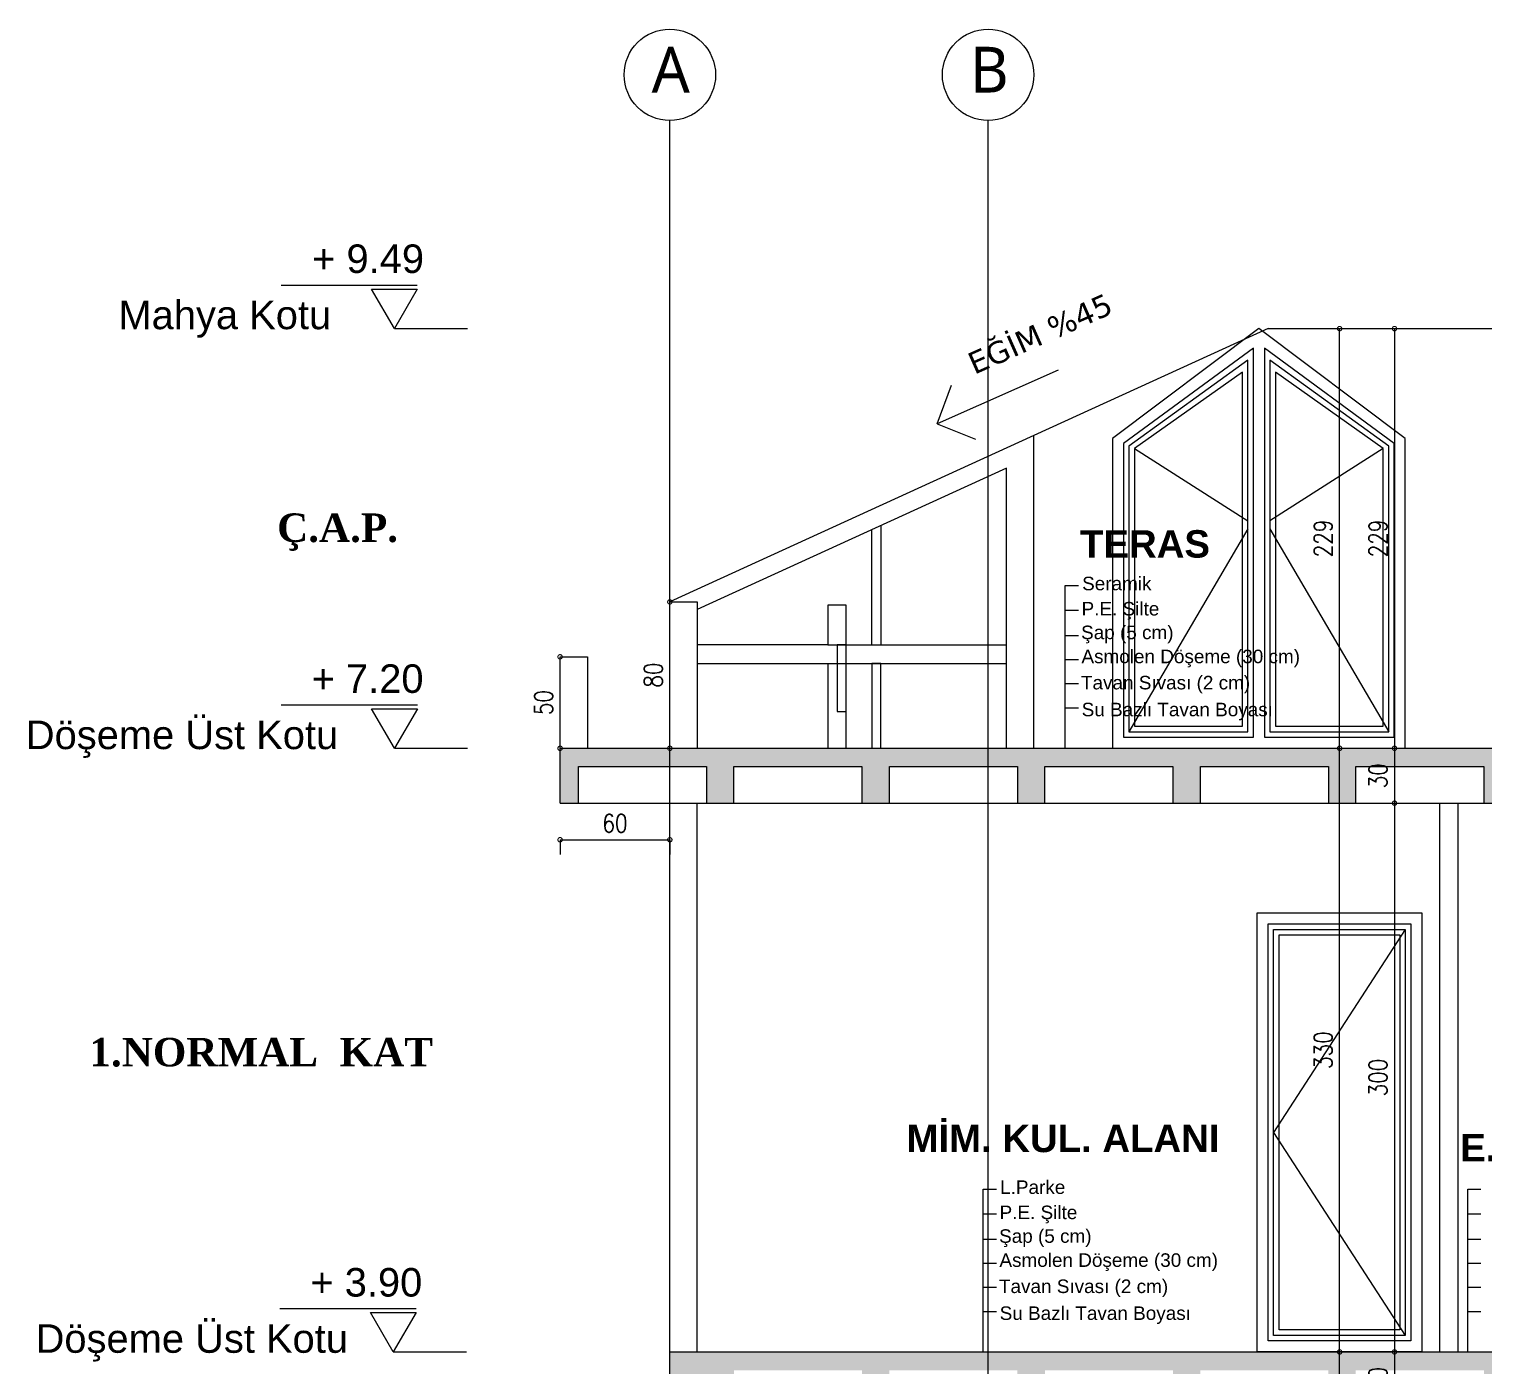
# Model space of a CAD drawing. Header units: millimetres. Extents: x 14753 to 45183, y 5640 to 19518.
# Drawn here: x 20606 to 21402, y 12595 to 13326 of the extents above; entities that cross this region are included whole.
import ezdxf

# ---------------------------------------------------------------- set-up
doc = ezdxf.new("R2010")
doc.units = ezdxf.units.MM
doc.layers.add('k tarama', color=252, linetype='Continuous', lineweight=9)
doc.styles.add('MtXpl_Segoe_UI', font='segoeui.ttf')
doc.styles.add('olcu 50', font='simplxtw.shx', dxfattribs={"width": 0.8, "height": 10})
doc.styles.get("Standard").update_dxf_attribs({"font": 'arial.ttf'})
doc.dimstyles.new('K OLCU 100', dxfattribs={"dimscale": 40, "dimtxt": 10, "dimasz": 0.12, "dimexe": 0.2, "dimexo": 0.8, "dimgap": 0.1, "dimtad": 1, "dimdec": 0, "dimzin": 9, "dimtxsty": 'olcu 50', "dimblk": 'DOTSMALL', "dimcen": 0.5, "dimadec": 0, "dimazin": 0, "dimtfac": 1, "dimtdec": 0, "dimtix": 1, "dimtmove": 1, "dimatfit": 0, "dimldrblk": 'ORIGIN', "dimfxl": 1, "dimfxlon": 1, "dimarcsym": 0})

# ---------------------------------------------------------------- blocks, each defined once
blk = doc.blocks.new('_DotSmall')
at = {"color": 0, "linetype": 'ByBlock', "const_width": 0.5}
blk.add_lwpolyline([(-0.0625, 0, 1), (0.0625, 0, 1)], format="xyb", close=True, dxfattribs=at)
blk = doc.blocks.new('*D752')
at = {"layer": 'Defpoints', "color": 0, "transparency": 16777216}
for p in [(21765.88, 12603.06), (21765.88, 12603.06), (21765.88, 12273.06)]:
    blk.add_point(p, dxfattribs=at)
at = {"layer": 'k tarama', "color": 0, "lineweight": -2, "transparency": 16777216}
for p, q in [((21765.88, 12603.06), (21773.88, 12603.06)), ((21765.88, 12273.06), (21765.88, 12603.06)), ((21765.88, 12273.06), (21773.88, 12273.06))]:
    blk.add_line(p, q, dxfattribs=at)
at = {"layer": 'k tarama', "color": 0, "lineweight": -2, "transparency": 16777216, "xscale": 4.8, "yscale": 4.8, "zscale": 4.8}
for p, rotation in [((21765.88, 12603.06), 90), ((21765.88, 12273.06), 270)]:
    blk.add_blockref('_DotSmall', p, dxfattribs=dict(at, rotation=rotation))
at = {"layer": 'k tarama', "color": 0, "transparency": 16777216, "insert": (21756.88, 12438.06), "char_height": 10, "attachment_point": 5, "rotation": 90, "style": 'olcu 50'}
blk.add_mtext('330', dxfattribs=at)
blk = doc.blocks.new('_Origin')
at = {"color": 0, "linetype": 'ByBlock', "lineweight": -2}
blk.add_line((0, 0), (-1, 0), dxfattribs=at)
blk.add_circle((0, 0), 0.5, dxfattribs=at)
blk = doc.blocks.new('*D736')
at = {"layer": 'Defpoints', "color": 0, "transparency": 16777216}
for p in [(21765.88, 12933.06), (21765.88, 12933.06), (21765.88, 12603.06)]:
    blk.add_point(p, dxfattribs=at)
at = {"layer": 'k tarama', "color": 0, "lineweight": -2, "transparency": 16777216}
for p, q in [((21765.88, 12933.06), (21773.88, 12933.06)), ((21765.88, 12603.06), (21765.88, 12933.06)), ((21765.88, 12603.06), (21773.88, 12603.06))]:
    blk.add_line(p, q, dxfattribs=at)
at = {"layer": 'k tarama', "color": 0, "lineweight": -2, "transparency": 16777216, "xscale": 4.8, "yscale": 4.8, "zscale": 4.8}
for p, rotation in [((21765.88, 12933.06), 90), ((21765.88, 12603.06), 270)]:
    blk.add_blockref('_DotSmall', p, dxfattribs=dict(at, rotation=rotation))
at = {"layer": 'k tarama', "color": 0, "transparency": 16777216, "insert": (21756.88, 12768.06), "char_height": 10, "attachment_point": 5, "rotation": 90, "style": 'olcu 50'}
blk.add_mtext('330', dxfattribs=at)
blk = doc.blocks.new('*D737')
at = {"layer": 'Defpoints', "color": 0, "transparency": 16777216}
for p in [(21765.88, 13162.46), (21765.88, 13162.46), (21765.88, 12933.06)]:
    blk.add_point(p, dxfattribs=at)
at = {"layer": 'k tarama', "color": 0, "lineweight": -2, "transparency": 16777216}
for p, q in [((21765.88, 13162.46), (21773.88, 13162.46)), ((21765.88, 12933.06), (21765.88, 13162.46)), ((21765.88, 12933.06), (21773.88, 12933.06))]:
    blk.add_line(p, q, dxfattribs=at)
at = {"layer": 'k tarama', "color": 0, "lineweight": -2, "transparency": 16777216, "xscale": 4.8, "yscale": 4.8, "zscale": 4.8}
for p, rotation in [((21765.88, 13162.46), 90), ((21765.88, 12933.06), 270)]:
    blk.add_blockref('_DotSmall', p, dxfattribs=dict(at, rotation=rotation))
at = {"layer": 'k tarama', "color": 0, "transparency": 16777216, "insert": (21756.88, 13047.76), "char_height": 10, "attachment_point": 5, "rotation": 90, "style": 'olcu 50'}
blk.add_mtext('229', dxfattribs=at)
blk = doc.blocks.new('*D738')
at = {"layer": 'Defpoints', "color": 0, "transparency": 16777216}
for p in [(21795.88, 13162.46), (21795.88, 12933.06), (21795.88, 12933.06)]:
    blk.add_point(p, dxfattribs=at)
at = {"layer": 'k tarama', "color": 0, "lineweight": -2, "transparency": 16777216}
for p, q in [((21795.88, 13162.46), (21803.88, 13162.46)), ((21795.88, 13162.46), (21795.88, 12933.06)), ((21795.88, 12933.06), (21803.88, 12933.06))]:
    blk.add_line(p, q, dxfattribs=at)
at = {"layer": 'k tarama', "color": 0, "lineweight": -2, "transparency": 16777216, "xscale": 4.8, "yscale": 4.8, "zscale": 4.8}
for p, rotation in [((21795.88, 13162.46), 90), ((21795.88, 12933.06), 270)]:
    blk.add_blockref('_DotSmall', p, dxfattribs=dict(at, rotation=rotation))
at = {"layer": 'k tarama', "color": 0, "transparency": 16777216, "insert": (21786.88, 13047.76), "char_height": 10, "attachment_point": 5, "rotation": 90, "style": 'olcu 50'}
blk.add_mtext('229', dxfattribs=at)
blk = doc.blocks.new('*D739')
at = {"layer": 'Defpoints', "color": 0, "transparency": 16777216}
for p in [(21795.88, 12933.06), (21795.88, 12903.06), (21795.88, 12903.06)]:
    blk.add_point(p, dxfattribs=at)
at = {"layer": 'k tarama', "color": 0, "lineweight": -2, "transparency": 16777216}
for p, q in [((21795.88, 12933.06), (21803.88, 12933.06)), ((21795.88, 12933.06), (21795.88, 12903.06)), ((21795.88, 12903.06), (21803.88, 12903.06))]:
    blk.add_line(p, q, dxfattribs=at)
at = {"layer": 'k tarama', "color": 0, "lineweight": -2, "transparency": 16777216, "xscale": 4.8, "yscale": 4.8, "zscale": 4.8}
for p, rotation in [((21795.88, 12933.06), 90), ((21795.88, 12903.06), 270)]:
    blk.add_blockref('_DotSmall', p, dxfattribs=dict(at, rotation=rotation))
at = {"layer": 'k tarama', "color": 0, "transparency": 16777216, "insert": (21786.88, 12918.06), "char_height": 10, "attachment_point": 5, "rotation": 90, "style": 'olcu 50'}
blk.add_mtext('30', dxfattribs=at)
blk = doc.blocks.new('*D740')
at = {"layer": 'Defpoints', "color": 0, "transparency": 16777216}
for p in [(21795.88, 12903.06), (21795.88, 12603.06), (21795.88, 12603.06)]:
    blk.add_point(p, dxfattribs=at)
at = {"layer": 'k tarama', "color": 0, "lineweight": -2, "transparency": 16777216}
for p, q in [((21795.88, 12903.06), (21803.88, 12903.06)), ((21795.88, 12903.06), (21795.88, 12603.06)), ((21795.88, 12603.06), (21803.88, 12603.06))]:
    blk.add_line(p, q, dxfattribs=at)
at = {"layer": 'k tarama', "color": 0, "lineweight": -2, "transparency": 16777216, "xscale": 4.8, "yscale": 4.8, "zscale": 4.8}
for p, rotation in [((21795.88, 12903.06), 90), ((21795.88, 12603.06), 270)]:
    blk.add_blockref('_DotSmall', p, dxfattribs=dict(at, rotation=rotation))
at = {"layer": 'k tarama', "color": 0, "transparency": 16777216, "insert": (21786.88, 12753.06), "char_height": 10, "attachment_point": 5, "rotation": 90, "style": 'olcu 50'}
blk.add_mtext('300', dxfattribs=at)
blk = doc.blocks.new('*D741')
at = {"layer": 'Defpoints', "color": 0, "transparency": 16777216}
for p in [(21795.88, 12603.06), (21795.88, 12573.06), (21795.88, 12573.06)]:
    blk.add_point(p, dxfattribs=at)
at = {"layer": 'k tarama', "color": 0, "lineweight": -2, "transparency": 16777216}
for p, q in [((21795.88, 12603.06), (21803.88, 12603.06)), ((21795.88, 12603.06), (21795.88, 12573.06)), ((21795.88, 12573.06), (21803.88, 12573.06))]:
    blk.add_line(p, q, dxfattribs=at)
at = {"layer": 'k tarama', "color": 0, "lineweight": -2, "transparency": 16777216, "xscale": 4.8, "yscale": 4.8, "zscale": 4.8}
for p, rotation in [((21795.88, 12603.06), 90), ((21795.88, 12573.06), 270)]:
    blk.add_blockref('_DotSmall', p, dxfattribs=dict(at, rotation=rotation))
at = {"layer": 'k tarama', "color": 0, "transparency": 16777216, "insert": (21786.88, 12588.06), "char_height": 10, "attachment_point": 5, "rotation": 90, "style": 'olcu 50'}
blk.add_mtext('30', dxfattribs=at)
blk = doc.blocks.new('*D746')
at = {"layer": 'Defpoints', "color": 0, "transparency": 16777216}
for p in [(21339.74, 12983.06), (21339.74, 12983.06), (21339.74, 12933.06)]:
    blk.add_point(p, dxfattribs=at)
at = {"layer": 'k tarama', "color": 0, "lineweight": -2, "transparency": 16777216}
for p, q in [((21339.74, 12983.06), (21347.74, 12983.06)), ((21339.74, 12933.06), (21339.74, 12983.06)), ((21339.74, 12933.06), (21347.74, 12933.06))]:
    blk.add_line(p, q, dxfattribs=at)
at = {"layer": 'k tarama', "color": 0, "lineweight": -2, "transparency": 16777216, "xscale": 4.8, "yscale": 4.8, "zscale": 4.8}
for p, rotation in [((21339.74, 12983.06), 90), ((21339.74, 12933.06), 270)]:
    blk.add_blockref('_DotSmall', p, dxfattribs=dict(at, rotation=rotation))
at = {"layer": 'k tarama', "color": 0, "transparency": 16777216, "insert": (21330.74, 12958.06), "char_height": 10, "attachment_point": 5, "rotation": 90, "style": 'olcu 50'}
blk.add_mtext('50', dxfattribs=at)
blk = doc.blocks.new('*D747')
at = {"layer": 'Defpoints', "color": 0, "transparency": 16777216}
for p in [(21399.74, 13013.06), (21399.74, 13013.06), (21399.74, 12933.06)]:
    blk.add_point(p, dxfattribs=at)
at = {"layer": 'k tarama', "color": 0, "lineweight": -2, "transparency": 16777216}
for p, q in [((21399.74, 13013.06), (21407.74, 13013.06)), ((21399.74, 12933.06), (21399.74, 13013.06)), ((21399.74, 12933.06), (21407.74, 12933.06))]:
    blk.add_line(p, q, dxfattribs=at)
at = {"layer": 'k tarama', "color": 0, "lineweight": -2, "transparency": 16777216, "xscale": 4.8, "yscale": 4.8, "zscale": 4.8}
for p, rotation in [((21399.74, 13013.06), 90), ((21399.74, 12933.06), 270)]:
    blk.add_blockref('_DotSmall', p, dxfattribs=dict(at, rotation=rotation))
at = {"layer": 'k tarama', "color": 0, "transparency": 16777216, "insert": (21390.74, 12973.06), "char_height": 10, "attachment_point": 5, "rotation": 90, "style": 'olcu 50'}
blk.add_mtext('80', dxfattribs=at)
blk = doc.blocks.new('*D748')
at = {"layer": 'Defpoints', "color": 0, "transparency": 16777216}
for p in [(21339.74, 12903.06), (21399.74, 12903.06), (21399.74, 12883.06)]:
    blk.add_point(p, dxfattribs=at)
at = {"layer": 'k tarama', "color": 0, "lineweight": -2, "transparency": 16777216}
for p, q in [((21339.74, 12883.06), (21339.74, 12875.06)), ((21339.74, 12883.06), (21399.74, 12883.06)), ((21399.74, 12883.06), (21399.74, 12875.06))]:
    blk.add_line(p, q, dxfattribs=at)
at = {"layer": 'k tarama', "color": 0, "lineweight": -2, "transparency": 16777216, "xscale": 4.8, "yscale": 4.8, "zscale": 4.8, "rotation": 180}
blk.add_blockref('_DotSmall', (21339.74, 12883.06), dxfattribs=at)
at = {"layer": 'k tarama', "color": 0, "lineweight": -2, "transparency": 16777216, "xscale": 4.8, "yscale": 4.8, "zscale": 4.8}
blk.add_blockref('_DotSmall', (21399.74, 12883.06), dxfattribs=at)
at = {"layer": 'k tarama', "color": 0, "transparency": 16777216, "insert": (21369.74, 12892.06), "char_height": 10, "attachment_point": 5, "style": 'olcu 50'}
blk.add_mtext('60', dxfattribs=at)
blk = doc.blocks.new('kot1')
for p, q in [((578788.5, 90039.11), (578862.97, 90039.11)), ((578801, 90015.46), (578761, 90015.46))]:
    blk.add_line(p, q)
blk.add_lwpolyline([(578813.5, 90037.11), (578788.5, 90037.11), (578801, 90015.46)], close=True)
blk = doc.blocks.new('iski kesiti')
at = {"layer": 'k tarama'}
h = blk.add_hatch(dxfattribs=at)
h.set_pattern_fill('JIS_STN_2.5', color=256, scale=1.5)
h.set_pattern_definition([(45, (-369614.2577, -4539569.8404), (-2.6516504294, 2.6516504294), []), (45, (-369611.6102, -4539569.8404), (-2.6516504294, 2.6516504294), [1.8, -0.75])])
h.paths.add_polyline_path([(21859.74, 12923.06), (21929.74, 12923.06), (21929.74, 12903.06), (21944.74, 12903.06), (21944.74, 12923.06), (22014.74, 12923.06), (22014.74, 12903.06), (22029.74, 12903.06), (22029.74, 12923.06), (22099.74, 12923.06), (22099.74, 12903.06), (22114.74, 12903.06), (22114.74, 12923.06), (22184.74, 12923.06), (22184.74, 12903.06), (22199.74, 12903.06), (22199.74, 12923.06), (22269.74, 12923.06), (22269.74, 12903.06), (22284.74, 12903.06), (22284.74, 12923.06), (22354.74, 12923.06), (22354.74, 12903.06), (22369.74, 12903.06), (22369.74, 12923.06), (22439.74, 12923.06), (22439.74, 12903.06), (22454.74, 12903.06), (22454.74, 12923.06), (22524.74, 12923.06), (22524.74, 12903.06), (22535.74, 12903.06), (22535.74, 12933.06), (21339.74, 12933.06), (21339.74, 12903.06), (21349.74, 12903.06), (21349.74, 12923.06), (21419.74, 12923.06), (21419.74, 12903.06), (21434.74, 12903.06), (21434.74, 12923.06), (21504.74, 12923.06), (21504.74, 12903.06), (21519.74, 12903.06), (21519.74, 12923.06), (21589.74, 12923.06), (21589.74, 12903.06), (21604.74, 12903.06), (21604.74, 12923.06), (21674.74, 12923.06), (21674.74, 12903.06), (21689.74, 12903.06), (21689.74, 12923.06), (21759.74, 12923.06), (21759.74, 12903.06), (21774.74, 12903.06), (21774.74, 12923.06), (21844.74, 12923.06), (21844.74, 12903.06), (21859.74, 12903.06)])
h.paths.add_polyline_path([(21859.74, 12593.06), (21929.74, 12593.06), (21929.74, 12573.06), (21944.74, 12573.06), (21944.74, 12593.06), (22014.74, 12593.06), (22014.74, 12573.06), (22029.74, 12573.06), (22029.74, 12593.06), (22099.74, 12593.06), (22099.74, 12573.06), (22114.74, 12573.06), (22114.74, 12593.06), (22184.74, 12593.06), (22184.74, 12573.06), (22199.74, 12573.06), (22199.74, 12593.06), (22269.74, 12593.06), (22269.74, 12573.06), (22284.74, 12573.06), (22284.74, 12593.06), (22354.74, 12593.06), (22354.74, 12573.06), (22369.74, 12573.06), (22369.74, 12593.06), (22439.74, 12593.06), (22439.74, 12573.06), (22475.74, 12573.06), (22475.74, 12603.06), (21399.74, 12603.06), (21399.74, 12573.06), (21434.74, 12573.06), (21434.74, 12593.06), (21504.74, 12593.06), (21504.74, 12573.06), (21519.74, 12573.06), (21519.74, 12593.06), (21589.74, 12593.06), (21589.74, 12573.06), (21604.74, 12573.06), (21604.74, 12593.06), (21674.74, 12593.06), (21674.74, 12573.06), (21689.74, 12573.06), (21689.74, 12593.06), (21759.74, 12593.06), (21759.74, 12573.06), (21774.74, 12573.06), (21774.74, 12593.06), (21844.74, 12593.06), (21844.74, 12573.06), (21859.74, 12573.06)])
h.paths.add_polyline_path([(21859.74, 12263.06), (21929.74, 12263.06), (21929.74, 12243.06), (21944.74, 12243.06), (21944.74, 12263.06), (22014.74, 12263.06), (22014.74, 12243.06), (22029.74, 12243.06), (22029.74, 12263.06), (22099.74, 12263.06), (22099.74, 12243.06), (22114.74, 12243.06), (22114.74, 12263.06), (22184.74, 12263.06), (22184.74, 12243.06), (22199.74, 12243.06), (22199.74, 12263.06), (22269.74, 12263.06), (22269.74, 12243.06), (22284.74, 12243.06), (22284.74, 12263.06), (22354.74, 12263.06), (22354.74, 12243.06), (22369.74, 12243.06), (22369.74, 12263.06), (22439.74, 12263.06), (22439.74, 12243.06), (22450.74, 12243.06), (22450.74, 11993.06), (22475.74, 11993.06), (22475.74, 12273.06), (21399.74, 12273.06), (21399.74, 11993.06), (21424.74, 11993.06), (21424.74, 12243.06), (21434.74, 12243.06), (21434.74, 12263.06), (21504.74, 12263.06), (21504.74, 12243.06), (21519.74, 12243.06), (21519.74, 12263.06), (21589.74, 12263.06), (21589.74, 12243.06), (21604.74, 12243.06), (21604.74, 12263.06), (21674.74, 12263.06), (21674.74, 12243.06), (21689.74, 12243.06), (21689.74, 12263.06), (21759.74, 12263.06), (21759.74, 12243.06), (21774.74, 12243.06), (21774.74, 12263.06), (21844.74, 12263.06), (21844.74, 12243.06), (21859.74, 12243.06)])
h.paths.add_polyline_path([(22525.74, 11933.06), (22525.74, 11993.06), (21349.74, 11993.06), (21349.74, 11933.06)])
for p, q in [((21399.74, 11754.74), (21399.74, 13276.21)), ((21573.74, 11754.74), (21573.74, 13276.21)), ((21726.74, 13162.46), (21598.74, 13103.98)), ((21726.74, 13162.46), (22148.74, 13162.46)), ((21611.94, 13139.83), (21545.81, 13110.43)), ((21545.81, 13110.43), (21553.74, 13131.61)), ((21545.81, 13110.43), (21566.84, 13102.13)), ((21598.74, 13103.98), (21399.74, 13013.06)), ((21598.74, 12933.06), (21598.74, 13103.98)), ((21583.74, 13086.13), (21414.74, 13008.92)), ((21583.74, 12933.06), (21583.74, 13086.13)), ((21615.88, 13022.1), (21623.11, 13022.1)), ((21615.88, 12933.06), (21615.88, 13022.1)), ((21615.88, 13008.59), (21623.11, 13008.59)), ((21615.88, 12994.75), (21623.11, 12994.75)), ((21615.88, 12994.75), (21623.11, 12994.75)), ((21615.88, 12981.57), (21623.11, 12981.57)), ((21615.88, 12981.57), (21623.11, 12981.57)), ((21615.88, 12968.4), (21623.11, 12968.4)), ((21615.88, 12968.4), (21623.11, 12968.4)), ((21615.88, 12955.22), (21623.11, 12955.22)), ((21615.88, 12955.22), (21623.11, 12955.22)), ((21339.74, 12933.06), (22535.74, 12933.06)), ((21339.74, 12903.06), (21339.74, 12933.06)), ((21339.74, 12903.06), (22535.74, 12903.06)), ((21399.74, 12603.06), (21399.74, 12903.06)), ((21414.74, 12603.06), (21414.74, 12903.06)), ((21820.74, 12603.06), (21820.74, 12903.06)), ((21830.74, 12603.06), (21830.74, 12903.06)), ((21571.05, 12692.1), (21578.29, 12692.1)), ((21571.05, 12603.06), (21571.05, 12692.1)), ((21835.92, 12692.1), (21843.15, 12692.1)), ((21835.92, 12603.06), (21835.92, 12692.1)), ((21571.05, 12678.59), (21578.29, 12678.59)), ((21835.92, 12678.59), (21843.15, 12678.59)), ((21571.05, 12664.75), (21578.29, 12664.75)), ((21571.05, 12664.75), (21578.29, 12664.75)), ((21835.92, 12664.75), (21843.15, 12664.75)), ((21835.92, 12664.75), (21843.15, 12664.75)), ((21571.05, 12651.57), (21578.29, 12651.57)), ((21571.05, 12651.57), (21578.29, 12651.57)), ((21835.92, 12651.57), (21843.15, 12651.57)), ((21835.92, 12651.57), (21843.15, 12651.57)), ((21571.05, 12638.4), (21578.29, 12638.4)), ((21571.05, 12638.4), (21578.29, 12638.4)), ((21835.92, 12638.4), (21843.15, 12638.4)), ((21835.92, 12638.4), (21843.15, 12638.4)), ((21571.05, 12625.22), (21578.29, 12625.22)), ((21571.05, 12625.22), (21578.29, 12625.22)), ((21835.92, 12625.22), (21843.15, 12625.22)), ((21835.92, 12625.22), (21843.15, 12625.22)), ((21399.74, 12603.06), (22475.74, 12603.06)), ((21399.74, 12573.06), (21399.74, 12603.06))]:
    blk.add_line(p, q, dxfattribs=at)
at = {"layer": 'k tarama', "ltscale": 10}
for p, q in [((21653.74, 13096.88), (21715.74, 13057.46)), ((21789.74, 13096.88), (21727.74, 13057.46)), ((21715.74, 13053.06), (21650.74, 12942.06)), ((21727.74, 13053.06), (21792.74, 12942.06)), ((21801.74, 12834.06), (21729.74, 12723.06)), ((21729.74, 12723.06), (21801.74, 12612.06))]:
    blk.add_line(p, q, dxfattribs=at)
at = {"layer": 'k tarama', "color": 128, "true_color": 0x004d39}
blk.add_lwpolyline([(21721.74, 13162.46), (21641.74, 13102.32), (21641.74, 12933.06), (21801.74, 12933.06), (21801.74, 13102.32), (21721.74, 13162.46)], dxfattribs=at)
for points in [[(21718.74, 12939.06), (21718.74, 13151.85), (21647.74, 13099.6), (21647.74, 12939.06)], [(21724.74, 12939.06), (21795.74, 12939.06), (21795.74, 13099.6), (21724.74, 13151.85)], [(21715.74, 12942.06), (21715.74, 13145.23), (21650.74, 13098.24), (21650.74, 12942.06)], [(21653.74, 12945.06), (21712.74, 12945.06), (21712.74, 13138.61), (21653.74, 13096.88)], [(21792.74, 12942.06), (21792.74, 13098.24), (21727.74, 13145.23), (21727.74, 12942.06)], [(21789.74, 12945.06), (21789.74, 13096.88), (21730.74, 13138.61), (21730.74, 12945.06)]]:
    blk.add_lwpolyline(points, close=True, dxfattribs=at)
at = {"layer": 'k tarama'}
for points in [[(21515.08, 13054.76), (21515.14, 12989.49), (21510.14, 12989.49), (21510.08, 13052.48)], [(21399.74, 12933.06), (21399.74, 13013.06), (21414.74, 13013.06), (21414.74, 12933.06)], [(21486.15, 12979.52), (21486.15, 12933.12), (21496.15, 12933.12), (21496.15, 13011.25), (21486.15, 13011.25), (21486.15, 12989.52)], [(21486.15, 12989.52), (21414.74, 12989.52), (21414.74, 12979.49), (21583.74, 12979.49)], [(21583.74, 12989.47), (21486.15, 12989.46), (21486.15, 12989.46)], [(21339.74, 12933.06), (21339.74, 12983.06), (21354.74, 12983.06), (21354.74, 12933.06)], [(21585.14, 12933.09), (21590.14, 12933.09)], [(21349.74, 12903.06), (21349.74, 12923.06), (21419.74, 12923.06), (21419.74, 12903.06)], [(21434.74, 12903.06), (21434.74, 12923.06), (21504.74, 12923.06), (21504.74, 12903.06)], [(21519.74, 12903.06), (21519.74, 12923.06), (21589.74, 12923.06), (21589.74, 12903.06)], [(21604.74, 12903.06), (21604.74, 12923.06), (21674.74, 12923.06), (21674.74, 12903.06)], [(21689.74, 12903.06), (21689.74, 12923.06), (21759.74, 12923.06), (21759.74, 12903.06)], [(21774.74, 12903.06), (21774.74, 12923.06), (21844.74, 12923.06), (21844.74, 12903.06)]]:
    blk.add_lwpolyline(points, dxfattribs=at)
for points in [[(21496.15, 12989.52), (21491.15, 12989.52), (21491.15, 12953.12), (21496.15, 12953.12)], [(21510.14, 12933.09), (21515.14, 12933.09), (21515.14, 12979.49), (21510.14, 12979.49)], [(21810.74, 12603.06), (21720.74, 12603.06), (21720.74, 12843.06), (21810.74, 12843.06)], [(21804.74, 12837.06), (21804.74, 12609.06), (21726.74, 12609.06), (21726.74, 12837.06)], [(21801.74, 12834.06), (21801.74, 12612.06), (21729.74, 12612.06), (21729.74, 12834.06)], [(21798.74, 12831.06), (21798.74, 12615.06), (21732.74, 12615.06), (21732.74, 12831.06)]]:
    blk.add_lwpolyline(points, close=True, dxfattribs=at)
at = {"layer": 'k tarama', "linetype": 'Continuous'}
for centre in [(21399.74, 13301.21), (21573.74, 13301.21)]:
    blk.add_circle(centre, 25, dxfattribs=at)
at = {"layer": 'k tarama', "xscale": -1}
for p in [(600050.17, -76853), (600050.21, -77082.4), (600049.51, -77412.4)]:
    blk.add_blockref('kot1', p, dxfattribs=at)
at = {"layer": 'k tarama', "style": 'MtXpl_Segoe_UI'}
for s, p in [('A', (21389.82, 13291.55)), ('B', (21563.82, 13291.55))]:
    blk.add_text(s, height=25, dxfattribs=at).set_placement(p)
at = {"layer": 'k tarama'}
for s, p in [('+ 9.49', (21204.19, 13192.89, 574.2)), ('Mahya Kotu', (21098.32, 13162.17, 574.2)), ('+ 7.20', (21203.91, 12963.33, 574.2)), ('Döşeme Üst Kotu', (21047.68, 12932.6, 574.2)), ('+ 3.90', (21203.22, 12633.33, 574.2)), ('Döşeme Üst Kotu', (21053.02, 12602.6, 574.2))]:
    blk.add_text(s, height=15.6, dxfattribs=at).set_placement(p)
at = {"layer": 'k tarama', "insert": (21643.06, 13171.09), "char_height": 12, "attachment_point": 9, "rotation": 23.96249}
blk.add_mtext_dynamic_manual_height_columns('{\\fVerdana|b0|i0|c162|p34;EĞİM %45}', width=153.7632, gutter_width=12.5, heights=[0], dxfattribs=at)
at = {"layer": 'k tarama'}
for s, insert, char_height, width, attachment_point in [('{\\fTimes New Roman|b1|i0|c162|p18;Ç.A.P.}', (21218.1, 13061.45, 0), 15.6, 230.8503, 2), ('{\\fArial|b1|i0|c162|p34;\\C0;TERAS}', (21659.49, 13052.29), 15, 177.5772, 2), ('{\\C7;Seramik}', (21625.12, 13026.83), 7.4, 53.8909, 1), ('{\\fArial|b0|i0|c162|p34;\\C7;P.E. Şilte}', (21624.81, 13013.06), 7.4, 45.5364, 1), ('{\\fArial|b0|i0|c162|p34;\\C7;Şap (5 cm)}', (21624.55, 13000.11), 7.4, 52.7516, 1), ('{\\C7;Asmolen Döşeme (30 cm)}', (21624.75, 12986.97), 7.4, 121.8656, 1), ('{\\fArial|b0|i0|c162|p34;\\C7;Tavan Sıvası (2 cm)}', (21624.49, 12972.65), 7.4, 92.2451, 1), ('{\\fArial|b0|i0|c162|p34;\\C7;Su Bazlı Tavan Boyası}', (21624.87, 12957.96), 7.4, 113.0952, 1), ('{\\fTimes New Roman|b1|i0|c162|p18;1.NORMAL  KAT}', (21176.36, 12774.76, 0), 15.6, 230.8503, 2), ('{\\fArial|b1|i0|c162|p34;\\C0;MİM. KUL. ALANI}', (21614.67, 12727.29), 15, 177.5772, 2), ('{\\fArial|b1|i0|c162|p34;\\C0;E.BANYO}', (21879.53, 12722.29), 15, 177.5772, 2), ('{\\C7;L.Parke}', (21580.3, 12696.83), 7.4, 53.8909, 1), ('{\\fArial|b0|i0|c162|p34;\\C7;P.E. Şilte}', (21579.99, 12683.06), 7.4, 45.5364, 1), ('{\\fArial|b0|i0|c162|p34;\\C7;Şap (5 cm)}', (21579.73, 12670.11), 7.4, 52.7516, 1), ('{\\C7;Asmolen Döşeme (30 cm)}', (21579.92, 12656.97), 7.4, 121.8656, 1), ('{\\fArial|b0|i0|c162|p34;\\C7;Tavan Sıvası (2 cm)}', (21579.66, 12642.65), 7.4, 92.2451, 1), ('{\\fArial|b0|i0|c162|p34;\\C7;Su Bazlı Tavan Boyası}', (21580.04, 12627.96), 7.4, 113.0952, 1)]:
    blk.add_mtext(s, dxfattribs=dict(at, insert=insert, char_height=char_height, width=width, attachment_point=attachment_point))
for base, p1, p2, picture, middle in [((21765.88, 13162.46), (21765.88, 12933.06), (21765.88, 13162.46), '*D737', (21756.88, 13047.76)), ((21795.88, 12933.06), (21795.88, 13162.46), (21795.88, 12933.06), '*D738', (21786.88, 13047.76)), ((21399.74, 13013.06), (21399.74, 12933.06), (21399.74, 13013.06), '*D747', (21390.74, 12973.06)), ((21339.74, 12983.06), (21339.74, 12933.06), (21339.74, 12983.06), '*D746', (21330.74, 12958.06)), ((21765.88, 12933.06), (21765.88, 12603.06), (21765.88, 12933.06), '*D736', (21756.88, 12768.06)), ((21795.88, 12903.06), (21795.88, 12933.06), (21795.88, 12903.06), '*D739', (21786.88, 12918.06)), ((21795.88, 12603.06), (21795.88, 12903.06), (21795.88, 12603.06), '*D740', (21786.88, 12753.06)), ((21765.88, 12603.06), (21765.88, 12273.06), (21765.88, 12603.06), '*D752', (21756.88, 12438.06)), ((21795.88, 12573.06), (21795.88, 12603.06), (21795.88, 12573.06), '*D741', (21786.88, 12588.06))]:
    dim = blk.add_linear_dim(base=base, p1=p1, p2=p2, angle=90, dimstyle='K OLCU 100', dxfattribs=at)
    dim.commit()
    dim.dimension.update_dxf_attribs({"geometry": picture, "text_midpoint": middle})
dim = blk.add_linear_dim(base=(21399.74, 12883.06), p1=(21339.74, 12903.06), p2=(21399.74, 12903.06), dimstyle='K OLCU 100', dxfattribs=at)
dim.commit()
dim.dimension.update_dxf_attribs({"geometry": '*D748', "text_midpoint": (21369.74, 12892.06)})

msp = doc.modelspace()

# ---------------------------------------------------------------- block references
at = {"layer": 'k tarama'}
msp.add_blockref('iski kesiti', (-443.16, 0), dxfattribs=at)

doc.saveas('drawing.dxf')
